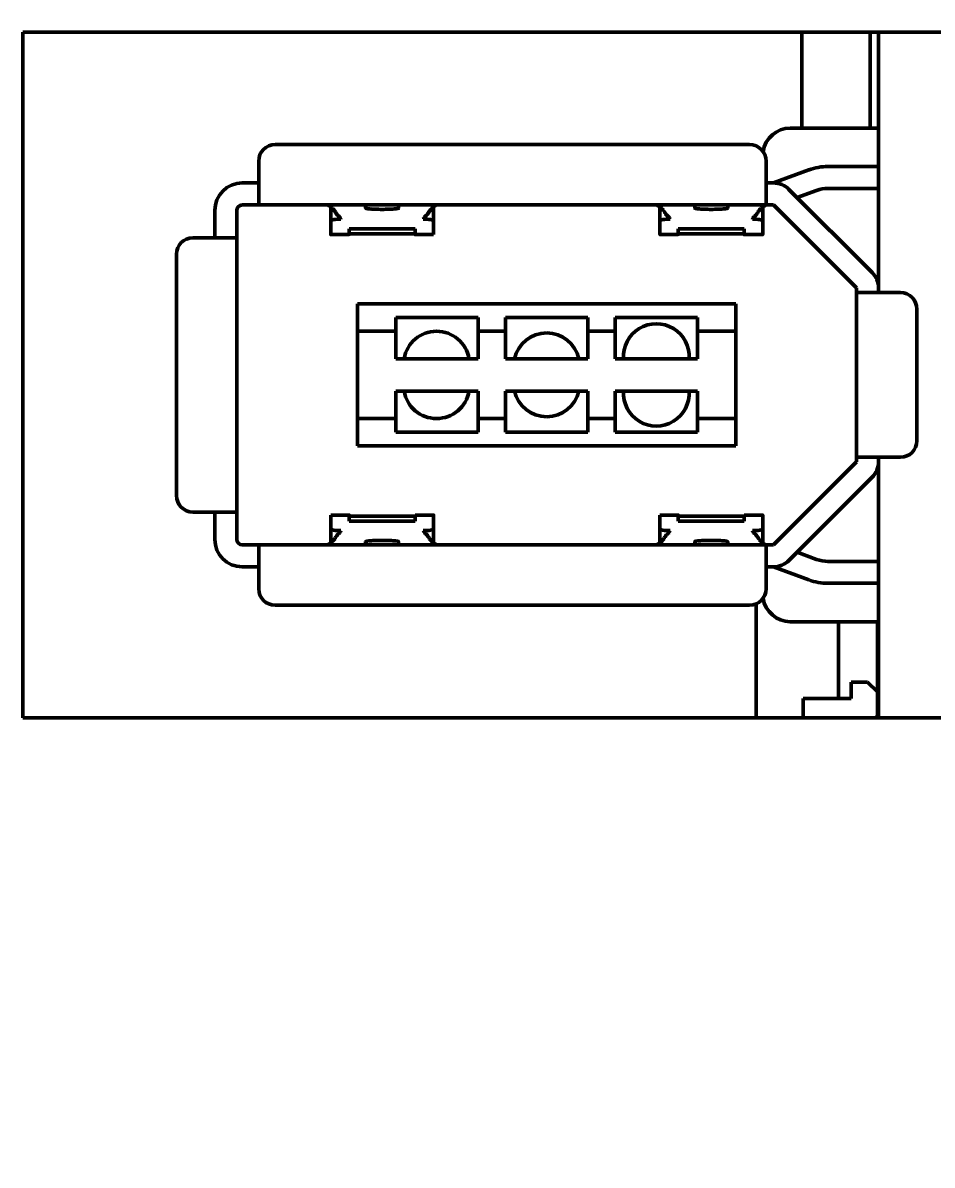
# Model space of a CAD drawing. Header units: millimetres. Extents: x 2121 to 4904, y 892 to 1933.
# Drawn here: x 2536.26 to 2552.84, y 1452.29 to 1473.11 of the extents above; entities that cross this region are included whole.
import ezdxf

# ---------------------------------------------------------------- set-up
doc = ezdxf.new("R2010")
doc.units = ezdxf.units.MM
doc.header["$LTSCALE"] = 1.8
doc.layers.add('외형선(ISO)', color=7, linetype='Continuous', lineweight=50)
doc.layers.add('치수(ISO)', color=7, linetype='Continuous', lineweight=25)
doc.styles.add('주 텍스트 (ISO)', font='')
doc.styles.get('주 텍스트 (ISO)').set_extended_font_data('Tahoma')
doc.dimstyles.new('기본값 (ISO)', dxfattribs={"dimscale": 1.8, "dimtxt": 3.5, "dimasz": 2.5, "dimexe": 3.175, "dimexo": 0, "dimgap": 0.762, "dimtad": 1, "dimrnd": 1e-08, "dimzin": 0, "dimtxsty": '주 텍스트 (ISO)', "dimcen": 0.09, "dimdle": 10, "dimclrd": 256, "dimclre": 256, "dimclrt": 256, "dimazin": 0, "dimtfac": 1.001486, "dimtmove": 0, "dimatfit": 3, "dimfxl": 1, "dimtolj": 1, "dimtzin": 0, "dimlwd": -1, "dimlwe": -1, "dimarcsym": 0})

# ---------------------------------------------------------------- blocks, each defined once
blk = doc.blocks.new('*D773')
at = {"layer": 'Defpoints', "color": 0}
for p in [(2549.237, 1684.495), (2553.512, 1300.495), (2585.504, 1300.495)]:
    blk.add_point(p, dxfattribs=at)
at = {"layer": '치수(ISO)', "color": 7}
for p, q in [((2549.237, 1684.495), (2591.219, 1684.495)), ((2585.504, 1679.995), (2585.504, 1304.995)), ((2553.512, 1300.495), (2591.219, 1300.495))]:
    blk.add_line(p, q, dxfattribs=at)
for points in [[(2586.254, 1679.995), (2584.754, 1679.995), (2585.504, 1684.495)], [(2584.754, 1304.995), (2586.254, 1304.995), (2585.504, 1300.495)]]:
    blk.add_solid(points, dxfattribs=at)
at = {"layer": '치수(ISO)', "color": 7, "insert": (2580.838, 1492.495), "char_height": 6.3, "attachment_point": 5, "rotation": 90, "style": '주 텍스트 (ISO)'}
blk.add_mtext('\\A1;384', dxfattribs=at)

msp = doc.modelspace()

# ---------------------------------------------------------------- linework, layer by layer
at = {"layer": '외형선(ISO)', "color": 7}
for p, q in [((2536.262, 1460.445), (2536.262, 1472.945)), ((2536.262, 1472.945), (2555.362, 1472.945)), ((2550.462, 1471.195), (2550.462, 1472.945)), ((2551.712, 1471.195), (2551.712, 1472.945)), ((2551.862, 1468.28), (2551.862, 1472.945)), ((2550.254, 1471.195), (2551.862, 1471.195)), ((2540.862, 1470.895), (2549.512, 1470.895)), ((2540.562, 1470.595), (2540.562, 1470.295)), ((2549.812, 1470.595), (2549.812, 1470.295)), ((2550.594, 1470.434), (2549.946, 1470.195)), ((2551.662, 1470.495), (2550.94, 1470.495)), ((2551.662, 1470.495), (2551.862, 1470.495)), ((2540.562, 1470.195), (2540.262, 1470.195)), ((2540.562, 1470.295), (2540.562, 1469.795)), ((2549.812, 1469.795), (2549.812, 1470.295)), ((2549.946, 1470.195), (2549.812, 1470.195)), ((2551.745, 1468.563), (2550.229, 1470.078)), ((2550.733, 1470.059), (2550.379, 1469.928)), ((2551.862, 1470.095), (2550.94, 1470.095)), ((2540.562, 1469.795), (2540.262, 1469.795)), ((2549.812, 1469.795), (2540.562, 1469.795)), ((2541.875, 1469.761), (2541.875, 1469.507)), ((2543.75, 1469.761), (2543.75, 1469.507)), ((2547.875, 1469.761), (2547.875, 1469.507)), ((2549.75, 1469.761), (2549.75, 1469.507)), ((2549.812, 1469.795), (2549.946, 1469.795)), ((2549.946, 1469.795), (2551.462, 1468.28)), ((2539.762, 1469.695), (2539.762, 1469.195)), ((2540.162, 1469.695), (2540.162, 1469.195)), ((2539.662, 1469.195), (2539.362, 1469.195)), ((2540.162, 1469.195), (2539.662, 1469.195)), ((2540.162, 1469.195), (2540.162, 1464.195)), ((2542.212, 1469.253), (2541.875, 1469.253)), ((2543.75, 1469.253), (2543.412, 1469.253)), ((2548.212, 1469.253), (2547.875, 1469.253)), ((2549.75, 1469.253), (2549.412, 1469.253)), ((2539.062, 1464.495), (2539.062, 1468.895)), ((2551.462, 1468.28), (2551.462, 1468.195)), ((2551.862, 1468.195), (2551.862, 1468.28)), ((2551.462, 1465.195), (2551.462, 1468.195)), ((2551.962, 1468.195), (2551.462, 1468.195)), ((2551.962, 1468.195), (2552.262, 1468.195)), ((2542.362, 1467.99), (2549.262, 1467.99)), ((2542.362, 1467.49), (2542.362, 1467.99)), ((2549.262, 1467.99), (2549.262, 1467.49)), ((2552.562, 1465.495), (2552.562, 1467.895)), ((2543.062, 1467.74), (2543.062, 1467.49)), ((2544.562, 1467.74), (2543.062, 1467.74)), ((2544.562, 1467.49), (2544.562, 1467.74)), ((2545.062, 1467.74), (2545.062, 1467.49)), ((2546.562, 1467.74), (2545.062, 1467.74)), ((2546.562, 1467.49), (2546.562, 1467.74)), ((2547.062, 1467.74), (2547.062, 1467.49)), ((2548.562, 1467.74), (2547.062, 1467.74)), ((2548.562, 1467.49), (2548.562, 1467.74)), ((2542.362, 1467.49), (2542.362, 1466.99)), ((2542.362, 1467.49), (2543.062, 1467.49)), ((2543.062, 1467.49), (2543.062, 1466.99)), ((2544.562, 1467.49), (2545.062, 1467.49)), ((2544.562, 1466.99), (2544.562, 1467.49)), ((2545.062, 1467.49), (2545.062, 1466.99)), ((2546.562, 1467.49), (2547.062, 1467.49)), ((2546.562, 1466.99), (2546.562, 1467.49)), ((2547.062, 1467.49), (2547.062, 1466.99)), ((2548.562, 1467.49), (2549.262, 1467.49)), ((2548.562, 1466.99), (2548.562, 1467.49)), ((2549.262, 1466.99), (2549.262, 1467.49)), ((2542.362, 1466.99), (2542.362, 1466.4)), ((2544.562, 1466.99), (2543.062, 1466.99)), ((2546.562, 1466.99), (2545.062, 1466.99)), ((2548.562, 1466.99), (2547.062, 1466.99)), ((2549.262, 1466.4), (2549.262, 1466.99)), ((2542.362, 1466.4), (2542.362, 1465.9)), ((2543.062, 1465.9), (2543.062, 1466.4)), ((2544.562, 1466.4), (2543.062, 1466.4)), ((2544.562, 1466.4), (2544.562, 1465.9)), ((2546.562, 1466.4), (2545.062, 1466.4)), ((2545.062, 1465.9), (2545.062, 1466.4)), ((2546.562, 1466.4), (2546.562, 1465.9)), ((2548.562, 1466.4), (2547.062, 1466.4)), ((2547.062, 1465.9), (2547.062, 1466.4)), ((2548.562, 1466.4), (2548.562, 1465.9)), ((2549.262, 1465.9), (2549.262, 1466.4)), ((2542.362, 1465.4), (2542.362, 1465.9)), ((2543.062, 1465.9), (2542.362, 1465.9)), ((2543.062, 1465.65), (2543.062, 1465.9)), ((2544.562, 1465.9), (2544.562, 1465.65)), ((2545.062, 1465.9), (2544.562, 1465.9)), ((2545.062, 1465.65), (2545.062, 1465.9)), ((2546.562, 1465.9), (2546.562, 1465.65)), ((2547.062, 1465.9), (2546.562, 1465.9)), ((2547.062, 1465.65), (2547.062, 1465.9)), ((2548.562, 1465.9), (2548.562, 1465.65)), ((2549.262, 1465.9), (2548.562, 1465.9)), ((2549.262, 1465.9), (2549.262, 1465.4)), ((2544.562, 1465.65), (2543.062, 1465.65)), ((2546.562, 1465.65), (2545.062, 1465.65)), ((2548.562, 1465.65), (2547.062, 1465.65)), ((2549.262, 1465.4), (2542.362, 1465.4)), ((2551.462, 1465.111), (2551.462, 1465.195)), ((2551.462, 1465.195), (2551.962, 1465.195)), ((2551.862, 1465.195), (2551.862, 1465.111)), ((2551.962, 1465.195), (2552.262, 1465.195)), ((2549.946, 1463.595), (2551.462, 1465.111)), ((2551.862, 1460.445), (2551.862, 1465.111)), ((2551.745, 1464.828), (2550.229, 1463.313)), ((2539.662, 1464.195), (2539.362, 1464.195)), ((2539.662, 1464.195), (2540.162, 1464.195)), ((2539.762, 1463.695), (2539.762, 1464.195)), ((2540.162, 1463.695), (2540.162, 1464.195)), ((2542.212, 1464.138), (2541.875, 1464.138)), ((2543.75, 1464.138), (2543.412, 1464.138)), ((2548.212, 1464.138), (2547.875, 1464.138)), ((2549.75, 1464.138), (2549.412, 1464.138)), ((2541.875, 1463.629), (2541.875, 1463.884)), ((2543.75, 1463.629), (2543.75, 1463.884)), ((2547.875, 1463.629), (2547.875, 1463.884)), ((2549.75, 1463.629), (2549.75, 1463.884)), ((2540.562, 1463.595), (2540.262, 1463.595)), ((2540.562, 1463.595), (2549.812, 1463.595)), ((2540.562, 1463.595), (2540.562, 1463.095)), ((2549.812, 1463.595), (2549.946, 1463.595)), ((2549.812, 1463.095), (2549.812, 1463.595)), ((2550.379, 1463.462), (2550.733, 1463.332)), ((2550.94, 1463.295), (2551.862, 1463.295)), ((2540.562, 1463.195), (2540.262, 1463.195)), ((2540.562, 1462.795), (2540.562, 1463.095)), ((2549.946, 1463.195), (2549.812, 1463.195)), ((2549.812, 1462.795), (2549.812, 1463.095)), ((2550.594, 1462.957), (2549.946, 1463.195)), ((2551.662, 1462.895), (2550.94, 1462.895)), ((2551.662, 1462.895), (2551.862, 1462.895)), ((2540.862, 1462.495), (2549.512, 1462.495)), ((2549.632, 1460.445), (2549.632, 1462.521)), ((2551.862, 1462.195), (2550.254, 1462.195)), ((2551.132, 1462.195), (2551.132, 1460.795)), ((2551.842, 1460.445), (2551.842, 1462.195)), ((2551.662, 1461.095), (2551.362, 1461.095)), ((2551.362, 1461.095), (2551.362, 1460.795)), ((2551.842, 1460.915), (2551.662, 1461.095)), ((2551.362, 1460.795), (2550.487, 1460.795)), ((2550.487, 1460.795), (2550.487, 1460.445)), ((2555.362, 1460.445), (2536.262, 1460.445)), ((2551.812, 1460.445), (2551.842, 1460.475))]:
    msp.add_line(p, q, dxfattribs=at)
for centre, radius, start, end in [((2550.254, 1470.695), 0.5, 90, 171.9012), ((2540.862, 1470.595), 0.3, 90, 180), ((2549.512, 1470.595), 0.3, 0, 90), ((2550.94, 1469.495), 1, 90, 110.2046), ((2540.262, 1469.695), 0.5, 90, 180), ((2549.946, 1469.795), 0.4, 45, 90), ((2550.94, 1469.495), 0.6, 90, 110.2046), ((2540.262, 1469.695), 0.1, 90, 180), ((2539.362, 1468.895), 0.3, 90, 180), ((2551.462, 1468.28), 0.4, 0, 45), ((2552.262, 1467.895), 0.3, 0, 90), ((2547.811, 1467.028), 0.6, 356.4062, 183.5938), ((2543.804, 1466.891), 0.6, 9.5358, 170.4642), ((2545.812, 1466.86), 0.6, 90, 167.4773), ((2545.812, 1466.86), 0.6, 12.5227, 90), ((2543.804, 1466.5), 0.6, 189.5358, 350.4642), ((2545.812, 1466.531), 0.6, 192.5227, 270), ((2545.812, 1466.531), 0.6, 270, 347.4773), ((2547.811, 1466.363), 0.6, 176.4062, 3.5938), ((2552.262, 1465.495), 0.3, 270, 0), ((2551.462, 1465.111), 0.4, 315, 0), ((2539.362, 1464.495), 0.3, 180, 270), ((2540.262, 1463.695), 0.5, 180, 270), ((2540.262, 1463.695), 0.1, 180, 270), ((2549.946, 1463.595), 0.4, 270, 315), ((2550.94, 1463.895), 0.6, 249.7954, 270), ((2550.94, 1463.895), 1, 249.7954, 270), ((2540.862, 1462.795), 0.3, 180, 270), ((2549.512, 1462.795), 0.3, 270, 0), ((2550.254, 1462.695), 0.5, 188.0988, 270)]:
    msp.add_arc(centre, radius, start, end, dxfattribs=at)
for points, knots in [([(2541.813, 1469.795), (2541.819, 1469.792), (2541.826, 1469.79), (2541.832, 1469.787), (2541.838, 1469.784), (2541.843, 1469.781), (2541.848, 1469.778), (2541.853, 1469.776), (2541.858, 1469.773), (2541.863, 1469.77), (2541.865, 1469.768), (2541.867, 1469.767), (2541.869, 1469.765), (2541.87, 1469.765), (2541.871, 1469.764), (2541.872, 1469.763), (2541.873, 1469.763), (2541.873, 1469.763), (2541.874, 1469.762), (2541.874, 1469.762), (2541.874, 1469.762), (2541.875, 1469.761), (2541.878, 1469.759), (2541.882, 1469.756), (2541.886, 1469.752), (2541.893, 1469.747), (2541.9, 1469.74), (2541.906, 1469.733), (2541.911, 1469.728), (2541.917, 1469.722), (2541.922, 1469.716), (2541.927, 1469.71), (2541.932, 1469.703), (2541.937, 1469.697), (2541.937, 1469.697), (2541.937, 1469.696), (2541.937, 1469.696), (2541.943, 1469.69), (2541.948, 1469.682), (2541.953, 1469.675), (2541.955, 1469.671), (2541.958, 1469.667), (2541.961, 1469.663), (2541.962, 1469.661), (2541.963, 1469.659), (2541.965, 1469.657), (2541.966, 1469.655), (2541.967, 1469.653), (2541.968, 1469.651), (2541.968, 1469.651), (2541.969, 1469.651), (2541.969, 1469.651), (2541.971, 1469.647), (2541.974, 1469.642), (2541.976, 1469.639), (2541.976, 1469.638), (2541.977, 1469.638), (2541.977, 1469.637), (2541.979, 1469.634), (2541.982, 1469.63), (2541.984, 1469.627), (2541.984, 1469.627), (2541.985, 1469.626), (2541.985, 1469.626), (2541.988, 1469.623), (2541.99, 1469.619), (2541.993, 1469.617), (2541.995, 1469.614), (2541.997, 1469.611), (2542, 1469.609), (2542, 1469.609), (2542, 1469.609), (2542, 1469.609), (2542.004, 1469.604), (2542.009, 1469.6), (2542.014, 1469.595), (2542.019, 1469.591), (2542.024, 1469.587), (2542.03, 1469.581), (2542.03, 1469.581), (2542.03, 1469.581), (2542.031, 1469.58), (2542.031, 1469.58), (2542.031, 1469.58), (2542.031, 1469.58), (2542.035, 1469.576), (2542.039, 1469.572), (2542.042, 1469.568), (2542.044, 1469.566), (2542.045, 1469.564), (2542.047, 1469.561), (2542.048, 1469.559), (2542.05, 1469.557), (2542.051, 1469.555), (2542.056, 1469.547), (2542.06, 1469.539), (2542.062, 1469.534)], [0.0020053, 0.0020053, 0.0020053, 0.0020053, 0.0643799, 0.0643799, 0.0643799, 0.1267546, 0.1267546, 0.1267546, 0.1891293, 0.1891293, 0.1891293, 0.2203166, 0.2203166, 0.2203166, 0.2359103, 0.2359103, 0.2359103, 0.2437071, 0.2437071, 0.2437071, 0.2498717, 0.2498717, 0.2498717, 0.2952048, 0.2952048, 0.2952048, 0.3762533, 0.3762533, 0.3762533, 0.438628, 0.438628, 0.438628, 0.5000008, 0.5000008, 0.5000008, 0.5010026, 0.5010026, 0.5010026, 0.5633773, 0.5633773, 0.5633773, 0.5945646, 0.5945646, 0.5945646, 0.6101583, 0.6101583, 0.6101583, 0.6249943, 0.6249943, 0.6249943, 0.625752, 0.625752, 0.625752, 0.6537316, 0.6537316, 0.6537316, 0.6569393, 0.6569393, 0.6569393, 0.6840557, 0.6840557, 0.6840557, 0.6881266, 0.6881266, 0.6881266, 0.719314, 0.719314, 0.719314, 0.7500016, 0.7500016, 0.7500016, 0.7505013, 0.7505013, 0.7505013, 0.812876, 0.812876, 0.812876, 0.8713522, 0.8713522, 0.8713522, 0.8749917, 0.8749917, 0.8749917, 0.8752507, 0.8752507, 0.8752507, 0.906438, 0.906438, 0.906438, 0.9220317, 0.9220317, 0.9220317, 0.9376253, 0.9376253, 0.9376253, 1, 1, 1, 1]), ([(2542.512, 1469.795), (2542.512, 1469.785), (2542.512, 1469.774), (2542.512, 1469.746), (2542.512, 1469.741), (2542.512, 1469.735)], [-0.9988847, -0.9988847, -0.9988847, -0.9988847, -0.75, -0.75, -0.7002284, -0.7002284, -0.7002284, -0.7002284]), ([(2542.512, 1469.735), (2542.512, 1469.734), (2542.514, 1469.733), (2542.521, 1469.73), (2542.527, 1469.729), (2542.551, 1469.725), (2542.573, 1469.723), (2542.625, 1469.719), (2542.654, 1469.717), (2542.706, 1469.716), (2542.727, 1469.715), (2542.77, 1469.714), (2542.791, 1469.714), (2542.812, 1469.714)], [0.000001, 0.000001, 0.000001, 0.000001, 0.00535377, 0.00535377, 0.01215161, 0.01215161, 0.02364563, 0.02364563, 0.0342391, 0.0342391, 0.04087624, 0.04087624, 0.04726548, 0.04726548, 0.04726548, 0.04726548]), ([(2542.812, 1469.714), (2542.833, 1469.714), (2542.855, 1469.714), (2542.897, 1469.715), (2542.918, 1469.716), (2542.97, 1469.717), (2542.999, 1469.719), (2543.051, 1469.723), (2543.073, 1469.725), (2543.097, 1469.729), (2543.103, 1469.73), (2543.111, 1469.733), (2543.112, 1469.734), (2543.112, 1469.735)], [0.000001, 0.000001, 0.000001, 0.000001, 0.0063895, 0.0063895, 0.01302584, 0.01302584, 0.0236187, 0.0236187, 0.03511235, 0.03511235, 0.04191001, 0.04191001, 0.04726258, 0.04726258, 0.04726258, 0.04726258]), ([(2543.112, 1469.735), (2543.112, 1469.741), (2543.112, 1469.746), (2543.112, 1469.774), (2543.112, 1469.785), (2543.112, 1469.795)], [0.7002284, 0.7002284, 0.7002284, 0.7002284, 0.75, 0.75, 0.9988847, 0.9988847, 0.9988847, 0.9988847]), ([(2543.562, 1469.534), (2543.564, 1469.539), (2543.568, 1469.547), (2543.573, 1469.555), (2543.574, 1469.557), (2543.576, 1469.559), (2543.577, 1469.561), (2543.582, 1469.568), (2543.587, 1469.574), (2543.593, 1469.58), (2543.594, 1469.581), (2543.594, 1469.581), (2543.594, 1469.581), (2543.6, 1469.587), (2543.605, 1469.591), (2543.61, 1469.595), (2543.615, 1469.6), (2543.62, 1469.604), (2543.624, 1469.609), (2543.625, 1469.609), (2543.625, 1469.609), (2543.625, 1469.609), (2543.627, 1469.611), (2543.629, 1469.614), (2543.632, 1469.617), (2543.634, 1469.619), (2543.637, 1469.623), (2543.639, 1469.626), (2543.64, 1469.626), (2543.64, 1469.627), (2543.64, 1469.627), (2543.642, 1469.63), (2543.645, 1469.634), (2543.647, 1469.637), (2543.647, 1469.638), (2543.648, 1469.638), (2543.648, 1469.639), (2543.65, 1469.642), (2543.653, 1469.647), (2543.656, 1469.651), (2543.656, 1469.651), (2543.656, 1469.651), (2543.656, 1469.651), (2543.657, 1469.653), (2543.658, 1469.655), (2543.66, 1469.657), (2543.661, 1469.659), (2543.662, 1469.661), (2543.664, 1469.663), (2543.666, 1469.667), (2543.669, 1469.671), (2543.671, 1469.675), (2543.677, 1469.682), (2543.682, 1469.69), (2543.687, 1469.696), (2543.687, 1469.696), (2543.687, 1469.697), (2543.687, 1469.697), (2543.692, 1469.703), (2543.697, 1469.71), (2543.702, 1469.716), (2543.708, 1469.722), (2543.713, 1469.728), (2543.718, 1469.733), (2543.728, 1469.744), (2543.739, 1469.753), (2543.749, 1469.761), (2543.749, 1469.761), (2543.749, 1469.761), (2543.75, 1469.761), (2543.75, 1469.762), (2543.75, 1469.762), (2543.751, 1469.762), (2543.751, 1469.763), (2543.752, 1469.763), (2543.752, 1469.763), (2543.753, 1469.764), (2543.754, 1469.765), (2543.755, 1469.765), (2543.757, 1469.767), (2543.759, 1469.768), (2543.761, 1469.77), (2543.766, 1469.773), (2543.771, 1469.776), (2543.776, 1469.778), (2543.781, 1469.781), (2543.787, 1469.784), (2543.793, 1469.787), (2543.798, 1469.79), (2543.805, 1469.792), (2543.811, 1469.795)], [0, 0, 0, 0, 0.0623747, 0.0623747, 0.0623747, 0.0779683, 0.0779683, 0.0779683, 0.1247494, 0.1247494, 0.1247494, 0.1286478, 0.1286478, 0.1286478, 0.187124, 0.187124, 0.187124, 0.2494987, 0.2494987, 0.2494987, 0.2499984, 0.2499984, 0.2499984, 0.280686, 0.280686, 0.280686, 0.3118734, 0.3118734, 0.3118734, 0.3159378, 0.3159378, 0.3159378, 0.3430607, 0.3430607, 0.3430607, 0.3462639, 0.3462639, 0.3462639, 0.3742481, 0.3742481, 0.3742481, 0.3750057, 0.3750057, 0.3750057, 0.3898417, 0.3898417, 0.3898417, 0.4054354, 0.4054354, 0.4054354, 0.4366227, 0.4366227, 0.4366227, 0.4989974, 0.4989974, 0.4989974, 0.4999992, 0.4999992, 0.4999992, 0.5613721, 0.5613721, 0.5613721, 0.6237468, 0.6237468, 0.6237468, 0.7484961, 0.7484961, 0.7484961, 0.7501283, 0.7501283, 0.7501283, 0.756293, 0.756293, 0.756293, 0.7640898, 0.7640898, 0.7640898, 0.7796835, 0.7796835, 0.7796835, 0.8108708, 0.8108708, 0.8108708, 0.8732455, 0.8732455, 0.8732455, 0.9356201, 0.9356201, 0.9356201, 0.9979948, 0.9979948, 0.9979948, 0.9979948]), ([(2547.813, 1469.795), (2547.826, 1469.789), (2547.838, 1469.784), (2547.848, 1469.778), (2547.854, 1469.776), (2547.858, 1469.773), (2547.863, 1469.77), (2547.865, 1469.768), (2547.867, 1469.767), (2547.869, 1469.765), (2547.87, 1469.765), (2547.871, 1469.764), (2547.872, 1469.763), (2547.873, 1469.763), (2547.873, 1469.763), (2547.874, 1469.762), (2547.874, 1469.762), (2547.874, 1469.762), (2547.875, 1469.761), (2547.879, 1469.758), (2547.884, 1469.754), (2547.888, 1469.751), (2547.894, 1469.745), (2547.9, 1469.74), (2547.906, 1469.733), (2547.912, 1469.728), (2547.917, 1469.722), (2547.922, 1469.716), (2547.925, 1469.712), (2547.929, 1469.708), (2547.932, 1469.703), (2547.934, 1469.701), (2547.936, 1469.699), (2547.937, 1469.696), (2547.943, 1469.69), (2547.948, 1469.682), (2547.953, 1469.675), (2547.954, 1469.673), (2547.955, 1469.671), (2547.957, 1469.669), (2547.958, 1469.667), (2547.959, 1469.665), (2547.961, 1469.663), (2547.962, 1469.661), (2547.963, 1469.659), (2547.965, 1469.657), (2547.966, 1469.655), (2547.967, 1469.653), (2547.969, 1469.651), (2547.969, 1469.65), (2547.97, 1469.649), (2547.97, 1469.649), (2547.97, 1469.648), (2547.971, 1469.648), (2547.971, 1469.647), (2547.971, 1469.647), (2547.971, 1469.646), (2547.972, 1469.646), (2547.972, 1469.645), (2547.973, 1469.644), (2547.973, 1469.643), (2547.974, 1469.641), (2547.975, 1469.64), (2547.976, 1469.638), (2547.979, 1469.635), (2547.981, 1469.632), (2547.983, 1469.629), (2547.983, 1469.628), (2547.984, 1469.627), (2547.985, 1469.626), (2547.988, 1469.623), (2547.99, 1469.619), (2547.993, 1469.617), (2547.995, 1469.614), (2547.998, 1469.611), (2548, 1469.609), (2548.004, 1469.604), (2548.009, 1469.6), (2548.014, 1469.595), (2548.017, 1469.593), (2548.019, 1469.591), (2548.022, 1469.588), (2548.023, 1469.587), (2548.024, 1469.587), (2548.025, 1469.586), (2548.026, 1469.585), (2548.026, 1469.585), (2548.027, 1469.585), (2548.027, 1469.584), (2548.028, 1469.583), (2548.029, 1469.583), (2548.029, 1469.582), (2548.029, 1469.582), (2548.03, 1469.581), (2548.03, 1469.581), (2548.031, 1469.581), (2548.031, 1469.58), (2548.036, 1469.575), (2548.041, 1469.57), (2548.044, 1469.565), (2548.047, 1469.562), (2548.049, 1469.558), (2548.051, 1469.555), (2548.056, 1469.547), (2548.06, 1469.539), (2548.062, 1469.534)], [0.0020053, 0.0020053, 0.0020053, 0.0020053, 0.1267546, 0.1267546, 0.1267546, 0.1891293, 0.1891293, 0.1891293, 0.2203166, 0.2203166, 0.2203166, 0.2359103, 0.2359103, 0.2359103, 0.2437071, 0.2437071, 0.2437071, 0.251504, 0.251504, 0.251504, 0.3029398, 0.3029398, 0.3029398, 0.3762533, 0.3762533, 0.3762533, 0.438628, 0.438628, 0.438628, 0.4793784, 0.4793784, 0.4793784, 0.5010026, 0.5010026, 0.5010026, 0.5633773, 0.5633773, 0.5633773, 0.5791938, 0.5791938, 0.5791938, 0.5945646, 0.5945646, 0.5945646, 0.6101583, 0.6101583, 0.6101583, 0.625752, 0.625752, 0.625752, 0.6306847, 0.6306847, 0.6306847, 0.633726, 0.633726, 0.633726, 0.6367672, 0.6367672, 0.6367672, 0.6428492, 0.6428492, 0.6428492, 0.6550118, 0.6550118, 0.6550118, 0.6793312, 0.6793312, 0.6793312, 0.6881266, 0.6881266, 0.6881266, 0.719314, 0.719314, 0.719314, 0.7505013, 0.7505013, 0.7505013, 0.812876, 0.812876, 0.812876, 0.8440633, 0.8440633, 0.8440633, 0.8557671, 0.8557671, 0.8557671, 0.859657, 0.859657, 0.859657, 0.8674538, 0.8674538, 0.8674538, 0.8713522, 0.8713522, 0.8713522, 0.8752507, 0.8752507, 0.8752507, 0.9136228, 0.9136228, 0.9136228, 0.9376253, 0.9376253, 0.9376253, 1, 1, 1, 1]), ([(2548.512, 1469.735), (2548.512, 1469.741), (2548.512, 1469.746), (2548.512, 1469.774), (2548.512, 1469.785), (2548.512, 1469.795)], [0.7002284, 0.7002284, 0.7002284, 0.7002284, 0.75, 0.75, 0.9988847, 0.9988847, 0.9988847, 0.9988847]), ([(2548.812, 1469.714), (2548.791, 1469.714), (2548.77, 1469.714), (2548.727, 1469.715), (2548.706, 1469.716), (2548.654, 1469.717), (2548.625, 1469.719), (2548.573, 1469.723), (2548.551, 1469.725), (2548.527, 1469.729), (2548.521, 1469.73), (2548.514, 1469.733), (2548.512, 1469.734), (2548.512, 1469.735)], [-0.04726548, -0.04726548, -0.04726548, -0.04726548, -0.04087659, -0.04087659, -0.03423984, -0.03423984, -0.02364633, -0.02364633, -0.01215197, -0.01215197, -0.0053539, -0.0053539, -0.000001, -0.000001, -0.000001, -0.000001]), ([(2549.112, 1469.735), (2549.112, 1469.734), (2549.111, 1469.733), (2549.103, 1469.73), (2549.097, 1469.729), (2549.073, 1469.725), (2549.051, 1469.723), (2548.999, 1469.719), (2548.97, 1469.717), (2548.918, 1469.716), (2548.897, 1469.715), (2548.855, 1469.714), (2548.833, 1469.714), (2548.812, 1469.714)], [-0.04726258, -0.04726258, -0.04726258, -0.04726258, -0.04191013, -0.04191013, -0.03511271, -0.03511271, -0.0236194, -0.0236194, -0.01302658, -0.01302658, -0.00638985, -0.00638985, -0.000001, -0.000001, -0.000001, -0.000001]), ([(2549.112, 1469.795), (2549.112, 1469.785), (2549.112, 1469.774), (2549.112, 1469.746), (2549.112, 1469.741), (2549.112, 1469.735)], [-0.9988847, -0.9988847, -0.9988847, -0.9988847, -0.75, -0.75, -0.7002284, -0.7002284, -0.7002284, -0.7002284]), ([(2549.562, 1469.534), (2549.564, 1469.539), (2549.568, 1469.547), (2549.573, 1469.555), (2549.575, 1469.558), (2549.577, 1469.562), (2549.58, 1469.565), (2549.584, 1469.57), (2549.588, 1469.575), (2549.593, 1469.58), (2549.594, 1469.581), (2549.594, 1469.581), (2549.594, 1469.581), (2549.595, 1469.582), (2549.595, 1469.582), (2549.595, 1469.583), (2549.596, 1469.583), (2549.597, 1469.584), (2549.598, 1469.585), (2549.598, 1469.585), (2549.598, 1469.585), (2549.599, 1469.586), (2549.6, 1469.587), (2549.601, 1469.587), (2549.602, 1469.588), (2549.605, 1469.591), (2549.607, 1469.593), (2549.61, 1469.595), (2549.615, 1469.6), (2549.62, 1469.604), (2549.624, 1469.609), (2549.627, 1469.611), (2549.629, 1469.614), (2549.632, 1469.617), (2549.634, 1469.619), (2549.637, 1469.623), (2549.639, 1469.626), (2549.64, 1469.627), (2549.641, 1469.628), (2549.641, 1469.629), (2549.643, 1469.632), (2549.645, 1469.634), (2549.647, 1469.637), (2549.648, 1469.639), (2549.65, 1469.641), (2549.651, 1469.643), (2549.652, 1469.644), (2549.652, 1469.645), (2549.653, 1469.646), (2549.653, 1469.646), (2549.653, 1469.647), (2549.653, 1469.647), (2549.654, 1469.648), (2549.654, 1469.648), (2549.654, 1469.649), (2549.655, 1469.649), (2549.655, 1469.65), (2549.656, 1469.651), (2549.657, 1469.653), (2549.658, 1469.655), (2549.66, 1469.657), (2549.661, 1469.659), (2549.662, 1469.661), (2549.664, 1469.663), (2549.665, 1469.665), (2549.666, 1469.667), (2549.667, 1469.669), (2549.669, 1469.671), (2549.67, 1469.673), (2549.671, 1469.675), (2549.677, 1469.682), (2549.682, 1469.69), (2549.687, 1469.696), (2549.689, 1469.699), (2549.69, 1469.701), (2549.692, 1469.703), (2549.695, 1469.708), (2549.699, 1469.712), (2549.702, 1469.716), (2549.707, 1469.722), (2549.713, 1469.728), (2549.718, 1469.733), (2549.724, 1469.74), (2549.73, 1469.745), (2549.736, 1469.751), (2549.741, 1469.754), (2549.745, 1469.758), (2549.749, 1469.761), (2549.75, 1469.762), (2549.75, 1469.762), (2549.751, 1469.762), (2549.751, 1469.763), (2549.752, 1469.763), (2549.752, 1469.763), (2549.753, 1469.764), (2549.754, 1469.765), (2549.755, 1469.765), (2549.757, 1469.767), (2549.759, 1469.768), (2549.761, 1469.77), (2549.766, 1469.773), (2549.771, 1469.776), (2549.776, 1469.778), (2549.786, 1469.784), (2549.798, 1469.789), (2549.811, 1469.795)], [0, 0, 0, 0, 0.0623747, 0.0623747, 0.0623747, 0.0863772, 0.0863772, 0.0863772, 0.1247494, 0.1247494, 0.1247494, 0.1286478, 0.1286478, 0.1286478, 0.1325462, 0.1325462, 0.1325462, 0.140343, 0.140343, 0.140343, 0.1442341, 0.1442341, 0.1442341, 0.1559367, 0.1559367, 0.1559367, 0.187124, 0.187124, 0.187124, 0.2494987, 0.2494987, 0.2494987, 0.280686, 0.280686, 0.280686, 0.3118734, 0.3118734, 0.3118734, 0.3206749, 0.3206749, 0.3206749, 0.3430607, 0.3430607, 0.3430607, 0.3571617, 0.3571617, 0.3571617, 0.363245, 0.363245, 0.363245, 0.3662868, 0.3662868, 0.3662868, 0.3693288, 0.3693288, 0.3693288, 0.3742481, 0.3742481, 0.3742481, 0.3898417, 0.3898417, 0.3898417, 0.4054354, 0.4054354, 0.4054354, 0.4208253, 0.4208253, 0.4208253, 0.4366227, 0.4366227, 0.4366227, 0.4989974, 0.4989974, 0.4989974, 0.5206458, 0.5206458, 0.5206458, 0.5613721, 0.5613721, 0.5613721, 0.6237468, 0.6237468, 0.6237468, 0.6970752, 0.6970752, 0.6970752, 0.7484961, 0.7484961, 0.7484961, 0.756293, 0.756293, 0.756293, 0.7640898, 0.7640898, 0.7640898, 0.7796835, 0.7796835, 0.7796835, 0.8108708, 0.8108708, 0.8108708, 0.8732455, 0.8732455, 0.8732455, 0.9979948, 0.9979948, 0.9979948, 0.9979948]), ([(2542.062, 1469.534), (2542.013, 1469.534), (2541.964, 1469.532), (2541.929, 1469.527), (2541.895, 1469.522), (2541.875, 1469.515), (2541.875, 1469.507)], [0, 0, 0, 0, 0.5, 0.5, 0.5, 1, 1, 1, 1]), ([(2541.875, 1469.507), (2541.875, 1469.506), (2541.875, 1469.501), (2541.875, 1469.492), (2541.875, 1469.482), (2541.875, 1469.477), (2541.875, 1469.475), (2541.875, 1469.475), (2541.875, 1469.475), (2541.875, 1469.474), (2541.875, 1469.473), (2541.875, 1469.472), (2541.875, 1469.462), (2541.875, 1469.448), (2541.875, 1469.414), (2541.875, 1469.394), (2541.875, 1469.352), (2541.875, 1469.33), (2541.875, 1469.29), (2541.875, 1469.272), (2541.875, 1469.257), (2541.875, 1469.253), (2541.875, 1469.253), (2541.875, 1469.253), (2541.875, 1469.253)], [-0.2211868, -0.2211868, -0.2211868, -0.2211868, -0.21875, -0.203125, -0.1953125, -0.1914063, -0.190918, -0.190918, -0.1904297, -0.1904297, -0.1894531, -0.1875, -0.1875, -0.15625, -0.15625, -0.125, -0.125, -0.09375, -0.09375, -0.0625, -0.0625, -0.046875, -0.046875, -0.0452681, -0.0452681, -0.0452681, -0.0452681]), ([(2543.75, 1469.507), (2543.75, 1469.515), (2543.73, 1469.522), (2543.695, 1469.527), (2543.66, 1469.532), (2543.612, 1469.534), (2543.562, 1469.534)], [0, 0, 0, 0, 0.5, 0.5, 0.5, 1, 1, 1, 1]), ([(2543.75, 1469.253), (2543.75, 1469.253), (2543.75, 1469.253), (2543.75, 1469.253), (2543.75, 1469.257), (2543.75, 1469.272), (2543.75, 1469.29), (2543.75, 1469.33), (2543.75, 1469.352), (2543.75, 1469.394), (2543.75, 1469.414), (2543.75, 1469.448), (2543.75, 1469.462), (2543.75, 1469.472), (2543.75, 1469.473), (2543.75, 1469.474), (2543.75, 1469.475), (2543.75, 1469.475), (2543.75, 1469.475), (2543.75, 1469.477), (2543.75, 1469.482), (2543.75, 1469.492), (2543.75, 1469.501), (2543.75, 1469.506), (2543.75, 1469.507)], [0.0452681, 0.0452681, 0.0452681, 0.0452681, 0.046875, 0.046875, 0.0625, 0.0625, 0.09375, 0.09375, 0.125, 0.125, 0.15625, 0.15625, 0.1875, 0.1875, 0.1894531, 0.1904297, 0.1904297, 0.190918, 0.190918, 0.1914063, 0.1953125, 0.203125, 0.21875, 0.2211868, 0.2211868, 0.2211868, 0.2211868]), ([(2548.062, 1469.534), (2548.013, 1469.534), (2547.964, 1469.532), (2547.929, 1469.527), (2547.895, 1469.522), (2547.875, 1469.515), (2547.875, 1469.507)], [0, 0, 0, 0, 0.5, 0.5, 0.5, 1, 1, 1, 1]), ([(2547.875, 1469.507), (2547.875, 1469.506), (2547.875, 1469.501), (2547.875, 1469.492), (2547.875, 1469.482), (2547.875, 1469.477), (2547.875, 1469.475), (2547.875, 1469.475), (2547.875, 1469.475), (2547.875, 1469.474), (2547.875, 1469.473), (2547.875, 1469.472), (2547.875, 1469.462), (2547.875, 1469.448), (2547.875, 1469.414), (2547.875, 1469.394), (2547.875, 1469.352), (2547.875, 1469.33), (2547.875, 1469.29), (2547.875, 1469.272), (2547.875, 1469.257), (2547.875, 1469.253), (2547.875, 1469.253), (2547.875, 1469.253), (2547.875, 1469.253)], [-0.2211868, -0.2211868, -0.2211868, -0.2211868, -0.21875, -0.203125, -0.1953125, -0.1914063, -0.190918, -0.190918, -0.1904297, -0.1904297, -0.1894531, -0.1875, -0.1875, -0.15625, -0.15625, -0.125, -0.125, -0.09375, -0.09375, -0.0625, -0.0625, -0.046875, -0.046875, -0.0452681, -0.0452681, -0.0452681, -0.0452681]), ([(2549.75, 1469.507), (2549.75, 1469.515), (2549.73, 1469.522), (2549.695, 1469.527), (2549.66, 1469.532), (2549.612, 1469.534), (2549.562, 1469.534)], [0, 0, 0, 0, 0.5, 0.5, 0.5, 1, 1, 1, 1]), ([(2549.75, 1469.253), (2549.75, 1469.253), (2549.75, 1469.253), (2549.75, 1469.253), (2549.75, 1469.257), (2549.75, 1469.272), (2549.75, 1469.29), (2549.75, 1469.33), (2549.75, 1469.352), (2549.75, 1469.394), (2549.75, 1469.414), (2549.75, 1469.448), (2549.75, 1469.462), (2549.75, 1469.472), (2549.75, 1469.473), (2549.75, 1469.474), (2549.75, 1469.475), (2549.75, 1469.475), (2549.75, 1469.475), (2549.75, 1469.477), (2549.75, 1469.482), (2549.75, 1469.492), (2549.75, 1469.501), (2549.75, 1469.506), (2549.75, 1469.507)], [0.0452681, 0.0452681, 0.0452681, 0.0452681, 0.046875, 0.046875, 0.0625, 0.0625, 0.09375, 0.09375, 0.125, 0.125, 0.15625, 0.15625, 0.1875, 0.1875, 0.1894531, 0.1904297, 0.1904297, 0.190918, 0.190918, 0.1914063, 0.1953125, 0.203125, 0.21875, 0.2211868, 0.2211868, 0.2211868, 0.2211868]), ([(2542.212, 1469.253), (2542.212, 1469.253), (2542.212, 1469.253), (2542.212, 1469.253), (2542.212, 1469.257), (2542.212, 1469.272), (2542.212, 1469.29), (2542.212, 1469.326), (2542.212, 1469.343), (2542.212, 1469.36)], [0.04526813, 0.04526813, 0.04526813, 0.04526813, 0.046875, 0.046875, 0.0625, 0.0625, 0.09375, 0.09375, 0.11856529, 0.11856529, 0.11856529, 0.11856529]), ([(2542.212, 1469.36), (2542.412, 1469.36), (2542.612, 1469.36), (2543.012, 1469.36), (2543.212, 1469.36), (2543.412, 1469.36)], [-0.1200022, -0.1200022, -0.1200022, -0.1200022, -0.0600022, -0.0600022, -0.0000022, -0.0000022, -0.0000022, -0.0000022]), ([(2543.412, 1469.36), (2543.412, 1469.343), (2543.412, 1469.326), (2543.412, 1469.29), (2543.412, 1469.272), (2543.412, 1469.257), (2543.412, 1469.253), (2543.412, 1469.253), (2543.412, 1469.253), (2543.412, 1469.253)], [-0.11856529, -0.11856529, -0.11856529, -0.11856529, -0.09375, -0.09375, -0.0625, -0.0625, -0.046875, -0.046875, -0.04526813, -0.04526813, -0.04526813, -0.04526813]), ([(2548.212, 1469.253), (2548.212, 1469.253), (2548.212, 1469.253), (2548.212, 1469.253), (2548.212, 1469.257), (2548.212, 1469.272), (2548.212, 1469.29), (2548.212, 1469.326), (2548.212, 1469.343), (2548.212, 1469.36)], [0.04526813, 0.04526813, 0.04526813, 0.04526813, 0.046875, 0.046875, 0.0625, 0.0625, 0.09375, 0.09375, 0.11856529, 0.11856529, 0.11856529, 0.11856529]), ([(2548.212, 1469.36), (2548.412, 1469.36), (2548.612, 1469.36), (2549.012, 1469.36), (2549.212, 1469.36), (2549.412, 1469.36)], [-0.1200022, -0.1200022, -0.1200022, -0.1200022, -0.0600022, -0.0600022, -0.0000022, -0.0000022, -0.0000022, -0.0000022]), ([(2549.412, 1469.36), (2549.412, 1469.343), (2549.412, 1469.326), (2549.412, 1469.29), (2549.412, 1469.272), (2549.412, 1469.257), (2549.412, 1469.253), (2549.412, 1469.253), (2549.412, 1469.253), (2549.412, 1469.253)], [-0.11856529, -0.11856529, -0.11856529, -0.11856529, -0.09375, -0.09375, -0.0625, -0.0625, -0.046875, -0.046875, -0.04526813, -0.04526813, -0.04526813, -0.04526813]), ([(2543.412, 1469.269), (2543.212, 1469.269), (2543.012, 1469.269), (2542.612, 1469.269), (2542.412, 1469.269), (2542.212, 1469.269)], [0.0000017, 0.0000017, 0.0000017, 0.0000017, 0.0600017, 0.0600017, 0.1200017, 0.1200017, 0.1200017, 0.1200017]), ([(2549.412, 1469.269), (2549.212, 1469.269), (2549.012, 1469.269), (2548.612, 1469.269), (2548.412, 1469.269), (2548.212, 1469.269)], [0.0000017, 0.0000017, 0.0000017, 0.0000017, 0.0600017, 0.0600017, 0.1200017, 0.1200017, 0.1200017, 0.1200017]), ([(2541.875, 1463.884), (2541.875, 1463.885), (2541.875, 1463.89), (2541.875, 1463.899), (2541.875, 1463.909), (2541.875, 1463.914), (2541.875, 1463.916), (2541.875, 1463.916), (2541.875, 1463.916), (2541.875, 1463.917), (2541.875, 1463.918), (2541.875, 1463.919), (2541.875, 1463.929), (2541.875, 1463.943), (2541.875, 1463.977), (2541.875, 1463.997), (2541.875, 1464.038), (2541.875, 1464.061), (2541.875, 1464.101), (2541.875, 1464.119), (2541.875, 1464.134), (2541.875, 1464.138), (2541.875, 1464.138), (2541.875, 1464.138), (2541.875, 1464.138)], [-0.2211868, -0.2211868, -0.2211868, -0.2211868, -0.21875, -0.203125, -0.1953125, -0.1914063, -0.190918, -0.190918, -0.1904297, -0.1904297, -0.1894531, -0.1875, -0.1875, -0.15625, -0.15625, -0.125, -0.125, -0.09375, -0.09375, -0.0625, -0.0625, -0.046875, -0.046875, -0.0452681, -0.0452681, -0.0452681, -0.0452681]), ([(2542.212, 1464.138), (2542.212, 1464.138), (2542.212, 1464.138), (2542.212, 1464.138), (2542.212, 1464.134), (2542.212, 1464.119), (2542.212, 1464.101), (2542.212, 1464.065), (2542.212, 1464.047), (2542.212, 1464.031)], [0.04526813, 0.04526813, 0.04526813, 0.04526813, 0.046875, 0.046875, 0.0625, 0.0625, 0.09375, 0.09375, 0.11856529, 0.11856529, 0.11856529, 0.11856529]), ([(2543.412, 1464.122), (2543.212, 1464.122), (2543.012, 1464.122), (2542.612, 1464.122), (2542.412, 1464.122), (2542.212, 1464.122)], [0.0000017, 0.0000017, 0.0000017, 0.0000017, 0.0600017, 0.0600017, 0.1200017, 0.1200017, 0.1200017, 0.1200017]), ([(2543.412, 1464.031), (2543.412, 1464.047), (2543.412, 1464.065), (2543.412, 1464.101), (2543.412, 1464.119), (2543.412, 1464.134), (2543.412, 1464.138), (2543.412, 1464.138), (2543.412, 1464.138), (2543.412, 1464.138)], [-0.11856529, -0.11856529, -0.11856529, -0.11856529, -0.09375, -0.09375, -0.0625, -0.0625, -0.046875, -0.046875, -0.04526813, -0.04526813, -0.04526813, -0.04526813]), ([(2543.75, 1464.138), (2543.75, 1464.138), (2543.75, 1464.138), (2543.75, 1464.138), (2543.75, 1464.134), (2543.75, 1464.119), (2543.75, 1464.101), (2543.75, 1464.061), (2543.75, 1464.038), (2543.75, 1463.997), (2543.75, 1463.977), (2543.75, 1463.943), (2543.75, 1463.929), (2543.75, 1463.919), (2543.75, 1463.918), (2543.75, 1463.917), (2543.75, 1463.916), (2543.75, 1463.916), (2543.75, 1463.916), (2543.75, 1463.914), (2543.75, 1463.909), (2543.75, 1463.899), (2543.75, 1463.89), (2543.75, 1463.885), (2543.75, 1463.884)], [0.0452681, 0.0452681, 0.0452681, 0.0452681, 0.046875, 0.046875, 0.0625, 0.0625, 0.09375, 0.09375, 0.125, 0.125, 0.15625, 0.15625, 0.1875, 0.1875, 0.1894531, 0.1904297, 0.1904297, 0.190918, 0.190918, 0.1914063, 0.1953125, 0.203125, 0.21875, 0.2211868, 0.2211868, 0.2211868, 0.2211868]), ([(2547.875, 1463.884), (2547.875, 1463.885), (2547.875, 1463.89), (2547.875, 1463.899), (2547.875, 1463.909), (2547.875, 1463.914), (2547.875, 1463.916), (2547.875, 1463.916), (2547.875, 1463.916), (2547.875, 1463.917), (2547.875, 1463.918), (2547.875, 1463.919), (2547.875, 1463.929), (2547.875, 1463.943), (2547.875, 1463.977), (2547.875, 1463.997), (2547.875, 1464.038), (2547.875, 1464.061), (2547.875, 1464.101), (2547.875, 1464.119), (2547.875, 1464.134), (2547.875, 1464.138), (2547.875, 1464.138), (2547.875, 1464.138), (2547.875, 1464.138)], [-0.2211868, -0.2211868, -0.2211868, -0.2211868, -0.21875, -0.203125, -0.1953125, -0.1914063, -0.190918, -0.190918, -0.1904297, -0.1904297, -0.1894531, -0.1875, -0.1875, -0.15625, -0.15625, -0.125, -0.125, -0.09375, -0.09375, -0.0625, -0.0625, -0.046875, -0.046875, -0.0452681, -0.0452681, -0.0452681, -0.0452681]), ([(2548.212, 1464.138), (2548.212, 1464.138), (2548.212, 1464.138), (2548.212, 1464.138), (2548.212, 1464.134), (2548.212, 1464.119), (2548.212, 1464.101), (2548.212, 1464.065), (2548.212, 1464.047), (2548.212, 1464.031)], [0.04526813, 0.04526813, 0.04526813, 0.04526813, 0.046875, 0.046875, 0.0625, 0.0625, 0.09375, 0.09375, 0.11856529, 0.11856529, 0.11856529, 0.11856529]), ([(2549.412, 1464.122), (2549.212, 1464.122), (2549.012, 1464.122), (2548.612, 1464.122), (2548.412, 1464.122), (2548.212, 1464.122)], [0.0000017, 0.0000017, 0.0000017, 0.0000017, 0.0600017, 0.0600017, 0.1200017, 0.1200017, 0.1200017, 0.1200017]), ([(2549.412, 1464.031), (2549.412, 1464.047), (2549.412, 1464.065), (2549.412, 1464.101), (2549.412, 1464.119), (2549.412, 1464.134), (2549.412, 1464.138), (2549.412, 1464.138), (2549.412, 1464.138), (2549.412, 1464.138)], [-0.11856529, -0.11856529, -0.11856529, -0.11856529, -0.09375, -0.09375, -0.0625, -0.0625, -0.046875, -0.046875, -0.04526813, -0.04526813, -0.04526813, -0.04526813]), ([(2549.75, 1464.138), (2549.75, 1464.138), (2549.75, 1464.138), (2549.75, 1464.138), (2549.75, 1464.134), (2549.75, 1464.119), (2549.75, 1464.101), (2549.75, 1464.061), (2549.75, 1464.038), (2549.75, 1463.997), (2549.75, 1463.977), (2549.75, 1463.943), (2549.75, 1463.929), (2549.75, 1463.919), (2549.75, 1463.918), (2549.75, 1463.917), (2549.75, 1463.916), (2549.75, 1463.916), (2549.75, 1463.916), (2549.75, 1463.914), (2549.75, 1463.909), (2549.75, 1463.899), (2549.75, 1463.89), (2549.75, 1463.885), (2549.75, 1463.884)], [0.0452681, 0.0452681, 0.0452681, 0.0452681, 0.046875, 0.046875, 0.0625, 0.0625, 0.09375, 0.09375, 0.125, 0.125, 0.15625, 0.15625, 0.1875, 0.1875, 0.1894531, 0.1904297, 0.1904297, 0.190918, 0.190918, 0.1914063, 0.1953125, 0.203125, 0.21875, 0.2211868, 0.2211868, 0.2211868, 0.2211868]), ([(2542.062, 1463.857), (2542.013, 1463.857), (2541.964, 1463.859), (2541.895, 1463.869), (2541.875, 1463.876), (2541.875, 1463.884)], [0, 0, 0, 0, 0.5, 0.5, 1, 1, 1, 1]), ([(2542.212, 1464.031), (2542.412, 1464.031), (2542.612, 1464.031), (2543.012, 1464.031), (2543.212, 1464.031), (2543.412, 1464.031)], [-0.1200022, -0.1200022, -0.1200022, -0.1200022, -0.0600022, -0.0600022, -0.0000022, -0.0000022, -0.0000022, -0.0000022]), ([(2543.75, 1463.884), (2543.75, 1463.876), (2543.73, 1463.869), (2543.661, 1463.859), (2543.612, 1463.857), (2543.562, 1463.857)], [0, 0, 0, 0, 0.5, 0.5, 1, 1, 1, 1]), ([(2548.062, 1463.857), (2548.013, 1463.857), (2547.964, 1463.859), (2547.895, 1463.869), (2547.875, 1463.876), (2547.875, 1463.884)], [0, 0, 0, 0, 0.5, 0.5, 1, 1, 1, 1]), ([(2548.212, 1464.031), (2548.412, 1464.031), (2548.612, 1464.031), (2549.012, 1464.031), (2549.212, 1464.031), (2549.412, 1464.031)], [-0.1200022, -0.1200022, -0.1200022, -0.1200022, -0.0600022, -0.0600022, -0.0000022, -0.0000022, -0.0000022, -0.0000022]), ([(2549.75, 1463.884), (2549.75, 1463.876), (2549.73, 1463.869), (2549.661, 1463.859), (2549.612, 1463.857), (2549.562, 1463.857)], [0, 0, 0, 0, 0.5, 0.5, 1, 1, 1, 1]), ([(2541.813, 1463.596), (2541.833, 1463.605), (2541.854, 1463.614), (2541.875, 1463.63), (2541.879, 1463.633), (2541.884, 1463.636), (2541.888, 1463.64), (2541.903, 1463.653), (2541.917, 1463.669), (2541.932, 1463.688), (2541.934, 1463.69), (2541.936, 1463.692), (2541.937, 1463.694), (2541.944, 1463.703), (2541.95, 1463.712), (2541.957, 1463.722), (2541.961, 1463.728), (2541.965, 1463.734), (2541.968, 1463.74), (2541.969, 1463.741), (2541.969, 1463.742), (2541.97, 1463.742), (2541.97, 1463.743), (2541.971, 1463.743), (2541.971, 1463.744), (2541.971, 1463.744), (2541.971, 1463.745), (2541.972, 1463.745), (2541.972, 1463.746), (2541.973, 1463.747), (2541.973, 1463.748), (2541.974, 1463.749), (2541.975, 1463.751), (2541.976, 1463.752), (2541.978, 1463.756), (2541.981, 1463.759), (2541.983, 1463.762), (2541.983, 1463.763), (2541.984, 1463.763), (2541.984, 1463.764), (2541.989, 1463.771), (2541.994, 1463.777), (2542, 1463.782), (2542.008, 1463.791), (2542.017, 1463.798), (2542.025, 1463.805), (2542.027, 1463.807), (2542.029, 1463.809), (2542.031, 1463.811), (2542.035, 1463.815), (2542.04, 1463.82), (2542.044, 1463.826), (2542.05, 1463.834), (2542.056, 1463.844), (2542.062, 1463.857)], [0.0012965, 0.0012965, 0.0012965, 0.0012965, 0.2490316, 0.2490316, 0.2490316, 0.3021397, 0.3021397, 0.3021397, 0.4789093, 0.4789093, 0.4789093, 0.4993544, 0.4993544, 0.4993544, 0.5780127, 0.5780127, 0.5780127, 0.6245158, 0.6245158, 0.6245158, 0.6307839, 0.6307839, 0.6307839, 0.6341317, 0.6341317, 0.6341317, 0.6374712, 0.6374712, 0.6374712, 0.644113, 0.644113, 0.644113, 0.6558062, 0.6558062, 0.6558062, 0.6823374, 0.6823374, 0.6823374, 0.6870965, 0.6870965, 0.6870965, 0.7496772, 0.7496772, 0.7496772, 0.8530211, 0.8530211, 0.8530211, 0.8748386, 0.8748386, 0.8748386, 0.9288633, 0.9288633, 0.9288633, 1, 1, 1, 1]), ([(2542.812, 1463.677), (2542.791, 1463.677), (2542.77, 1463.677), (2542.727, 1463.676), (2542.706, 1463.675), (2542.654, 1463.674), (2542.625, 1463.672), (2542.573, 1463.668), (2542.551, 1463.666), (2542.527, 1463.662), (2542.521, 1463.661), (2542.514, 1463.658), (2542.512, 1463.657), (2542.512, 1463.656)], [-0.04726548, -0.04726548, -0.04726548, -0.04726548, -0.04087659, -0.04087659, -0.03423984, -0.03423984, -0.02364633, -0.02364633, -0.01215197, -0.01215197, -0.0053539, -0.0053539, -0.000001, -0.000001, -0.000001, -0.000001]), ([(2543.112, 1463.656), (2543.112, 1463.657), (2543.111, 1463.658), (2543.103, 1463.661), (2543.097, 1463.662), (2543.073, 1463.666), (2543.051, 1463.668), (2542.999, 1463.672), (2542.97, 1463.674), (2542.918, 1463.675), (2542.897, 1463.676), (2542.855, 1463.677), (2542.833, 1463.677), (2542.812, 1463.677)], [-0.04726258, -0.04726258, -0.04726258, -0.04726258, -0.04191013, -0.04191013, -0.03511271, -0.03511271, -0.0236194, -0.0236194, -0.01302658, -0.01302658, -0.00638985, -0.00638985, -0.000001, -0.000001, -0.000001, -0.000001]), ([(2543.562, 1463.857), (2543.568, 1463.844), (2543.574, 1463.834), (2543.58, 1463.826), (2543.584, 1463.82), (2543.589, 1463.815), (2543.593, 1463.811), (2543.595, 1463.809), (2543.597, 1463.807), (2543.599, 1463.805), (2543.607, 1463.798), (2543.616, 1463.791), (2543.625, 1463.782), (2543.63, 1463.777), (2543.635, 1463.771), (2543.64, 1463.764), (2543.641, 1463.763), (2543.641, 1463.763), (2543.641, 1463.762), (2543.643, 1463.759), (2543.646, 1463.756), (2543.648, 1463.753), (2543.649, 1463.751), (2543.65, 1463.75), (2543.651, 1463.748), (2543.651, 1463.747), (2543.652, 1463.746), (2543.653, 1463.745), (2543.653, 1463.745), (2543.653, 1463.744), (2543.653, 1463.744), (2543.654, 1463.743), (2543.654, 1463.743), (2543.654, 1463.742), (2543.655, 1463.742), (2543.655, 1463.741), (2543.656, 1463.74), (2543.66, 1463.734), (2543.664, 1463.728), (2543.667, 1463.722), (2543.674, 1463.712), (2543.68, 1463.703), (2543.687, 1463.694), (2543.689, 1463.692), (2543.69, 1463.69), (2543.692, 1463.688), (2543.707, 1463.669), (2543.722, 1463.653), (2543.736, 1463.64), (2543.741, 1463.636), (2543.745, 1463.633), (2543.75, 1463.63), (2543.77, 1463.614), (2543.791, 1463.605), (2543.811, 1463.596)], [0, 0, 0, 0, 0.0711347, 0.0711347, 0.0711347, 0.1251614, 0.1251614, 0.1251614, 0.1469801, 0.1469801, 0.1469801, 0.2503228, 0.2503228, 0.2503228, 0.3129035, 0.3129035, 0.3129035, 0.3176754, 0.3176754, 0.3176754, 0.3428455, 0.3428455, 0.3428455, 0.3559022, 0.3559022, 0.3559022, 0.3625444, 0.3625444, 0.3625444, 0.3658841, 0.3658841, 0.3658841, 0.3692321, 0.3692321, 0.3692321, 0.3754842, 0.3754842, 0.3754842, 0.4220066, 0.4220066, 0.4220066, 0.5006455, 0.5006455, 0.5006455, 0.521116, 0.521116, 0.521116, 0.6978776, 0.6978776, 0.6978776, 0.7509683, 0.7509683, 0.7509683, 0.9987035, 0.9987035, 0.9987035, 0.9987035]), ([(2547.813, 1463.596), (2547.833, 1463.605), (2547.854, 1463.614), (2547.875, 1463.63), (2547.879, 1463.633), (2547.884, 1463.636), (2547.888, 1463.64), (2547.903, 1463.653), (2547.917, 1463.669), (2547.932, 1463.688), (2547.934, 1463.69), (2547.936, 1463.692), (2547.937, 1463.694), (2547.944, 1463.703), (2547.95, 1463.712), (2547.957, 1463.722), (2547.961, 1463.728), (2547.965, 1463.734), (2547.968, 1463.74), (2547.969, 1463.741), (2547.969, 1463.742), (2547.97, 1463.742), (2547.97, 1463.743), (2547.971, 1463.743), (2547.971, 1463.744), (2547.971, 1463.744), (2547.971, 1463.745), (2547.972, 1463.745), (2547.972, 1463.746), (2547.973, 1463.747), (2547.973, 1463.748), (2547.974, 1463.749), (2547.975, 1463.751), (2547.976, 1463.752), (2547.978, 1463.756), (2547.981, 1463.759), (2547.983, 1463.762), (2547.983, 1463.763), (2547.984, 1463.763), (2547.984, 1463.764), (2547.989, 1463.771), (2547.994, 1463.777), (2548, 1463.782), (2548.008, 1463.791), (2548.017, 1463.798), (2548.025, 1463.805), (2548.027, 1463.807), (2548.029, 1463.809), (2548.031, 1463.811), (2548.035, 1463.815), (2548.04, 1463.82), (2548.044, 1463.826), (2548.05, 1463.834), (2548.056, 1463.844), (2548.062, 1463.857)], [0.0012965, 0.0012965, 0.0012965, 0.0012965, 0.2490316, 0.2490316, 0.2490316, 0.3021397, 0.3021397, 0.3021397, 0.4789093, 0.4789093, 0.4789093, 0.4993544, 0.4993544, 0.4993544, 0.5780127, 0.5780127, 0.5780127, 0.6245158, 0.6245158, 0.6245158, 0.6307839, 0.6307839, 0.6307839, 0.6341317, 0.6341317, 0.6341317, 0.6374712, 0.6374712, 0.6374712, 0.644113, 0.644113, 0.644113, 0.6558062, 0.6558062, 0.6558062, 0.6823374, 0.6823374, 0.6823374, 0.6870965, 0.6870965, 0.6870965, 0.7496772, 0.7496772, 0.7496772, 0.8530211, 0.8530211, 0.8530211, 0.8748386, 0.8748386, 0.8748386, 0.9288633, 0.9288633, 0.9288633, 1, 1, 1, 1]), ([(2548.512, 1463.656), (2548.512, 1463.657), (2548.514, 1463.658), (2548.521, 1463.661), (2548.527, 1463.662), (2548.551, 1463.666), (2548.573, 1463.668), (2548.625, 1463.672), (2548.654, 1463.674), (2548.706, 1463.675), (2548.727, 1463.676), (2548.77, 1463.677), (2548.791, 1463.677), (2548.812, 1463.677)], [0.000001, 0.000001, 0.000001, 0.000001, 0.00535377, 0.00535377, 0.01215161, 0.01215161, 0.02364563, 0.02364563, 0.0342391, 0.0342391, 0.04087624, 0.04087624, 0.04726548, 0.04726548, 0.04726548, 0.04726548]), ([(2548.812, 1463.677), (2548.833, 1463.677), (2548.855, 1463.677), (2548.897, 1463.676), (2548.918, 1463.675), (2548.97, 1463.674), (2548.999, 1463.672), (2549.051, 1463.668), (2549.073, 1463.666), (2549.097, 1463.662), (2549.103, 1463.661), (2549.111, 1463.658), (2549.112, 1463.657), (2549.112, 1463.656)], [0.000001, 0.000001, 0.000001, 0.000001, 0.0063895, 0.0063895, 0.01302584, 0.01302584, 0.0236187, 0.0236187, 0.03511235, 0.03511235, 0.04191001, 0.04191001, 0.04726258, 0.04726258, 0.04726258, 0.04726258]), ([(2549.562, 1463.857), (2549.568, 1463.844), (2549.574, 1463.834), (2549.58, 1463.826), (2549.584, 1463.82), (2549.589, 1463.815), (2549.593, 1463.811), (2549.595, 1463.809), (2549.597, 1463.807), (2549.599, 1463.805), (2549.607, 1463.798), (2549.616, 1463.791), (2549.625, 1463.782), (2549.63, 1463.777), (2549.635, 1463.771), (2549.64, 1463.764), (2549.641, 1463.763), (2549.641, 1463.763), (2549.641, 1463.762), (2549.643, 1463.759), (2549.646, 1463.756), (2549.648, 1463.753), (2549.649, 1463.751), (2549.65, 1463.75), (2549.651, 1463.748), (2549.651, 1463.747), (2549.652, 1463.746), (2549.653, 1463.745), (2549.653, 1463.745), (2549.653, 1463.744), (2549.653, 1463.744), (2549.654, 1463.743), (2549.654, 1463.743), (2549.654, 1463.742), (2549.655, 1463.742), (2549.655, 1463.741), (2549.656, 1463.74), (2549.66, 1463.734), (2549.664, 1463.728), (2549.667, 1463.722), (2549.674, 1463.712), (2549.68, 1463.703), (2549.687, 1463.694), (2549.689, 1463.692), (2549.69, 1463.69), (2549.692, 1463.688), (2549.707, 1463.669), (2549.722, 1463.653), (2549.736, 1463.64), (2549.741, 1463.636), (2549.745, 1463.633), (2549.75, 1463.63), (2549.77, 1463.614), (2549.791, 1463.605), (2549.811, 1463.596)], [0, 0, 0, 0, 0.0711347, 0.0711347, 0.0711347, 0.1251614, 0.1251614, 0.1251614, 0.1469801, 0.1469801, 0.1469801, 0.2503228, 0.2503228, 0.2503228, 0.3129035, 0.3129035, 0.3129035, 0.3176754, 0.3176754, 0.3176754, 0.3428455, 0.3428455, 0.3428455, 0.3559022, 0.3559022, 0.3559022, 0.3625444, 0.3625444, 0.3625444, 0.3658841, 0.3658841, 0.3658841, 0.3692321, 0.3692321, 0.3692321, 0.3754842, 0.3754842, 0.3754842, 0.4220066, 0.4220066, 0.4220066, 0.5006455, 0.5006455, 0.5006455, 0.521116, 0.521116, 0.521116, 0.6978776, 0.6978776, 0.6978776, 0.7509683, 0.7509683, 0.7509683, 0.9987035, 0.9987035, 0.9987035, 0.9987035]), ([(2542.512, 1463.656), (2542.512, 1463.65), (2542.512, 1463.645), (2542.512, 1463.617), (2542.512, 1463.606), (2542.512, 1463.595)], [0.7002284, 0.7002284, 0.7002284, 0.7002284, 0.75, 0.75, 0.9988847, 0.9988847, 0.9988847, 0.9988847]), ([(2543.112, 1463.595), (2543.112, 1463.606), (2543.112, 1463.617), (2543.112, 1463.645), (2543.112, 1463.65), (2543.112, 1463.656)], [-0.9988847, -0.9988847, -0.9988847, -0.9988847, -0.75, -0.75, -0.7002284, -0.7002284, -0.7002284, -0.7002284]), ([(2548.512, 1463.595), (2548.512, 1463.606), (2548.512, 1463.617), (2548.512, 1463.645), (2548.512, 1463.65), (2548.512, 1463.656)], [-0.9988847, -0.9988847, -0.9988847, -0.9988847, -0.75, -0.75, -0.7002284, -0.7002284, -0.7002284, -0.7002284]), ([(2549.112, 1463.656), (2549.112, 1463.65), (2549.112, 1463.645), (2549.112, 1463.617), (2549.112, 1463.606), (2549.112, 1463.595)], [0.7002284, 0.7002284, 0.7002284, 0.7002284, 0.75, 0.75, 0.9988847, 0.9988847, 0.9988847, 0.9988847])]:
    msp.add_open_spline(points, degree=3, knots=knots, dxfattribs=at)

# ---------------------------------------------------------------- dimensions: what is measured, and where the dimension line sits
at = {"layer": '치수(ISO)', "color": 7}
dim = msp.add_linear_dim(base=(2585.504, 1300.495), p1=(2549.237, 1684.495), p2=(2553.512, 1300.495), angle=90, dimstyle='기본값 (ISO)', override={"dimzin": 8, "dimdsep": 46, "dimclrd": 7, "dimclre": 7, "dimclrt": 7, "dimtofl": 0, "dimatfit": 1}, dxfattribs=at)
dim.commit()
dim.dimension.update_dxf_attribs({"geometry": '*D773', "text_midpoint": (2580.838, 1492.495)})

doc.saveas('drawing.dxf')
